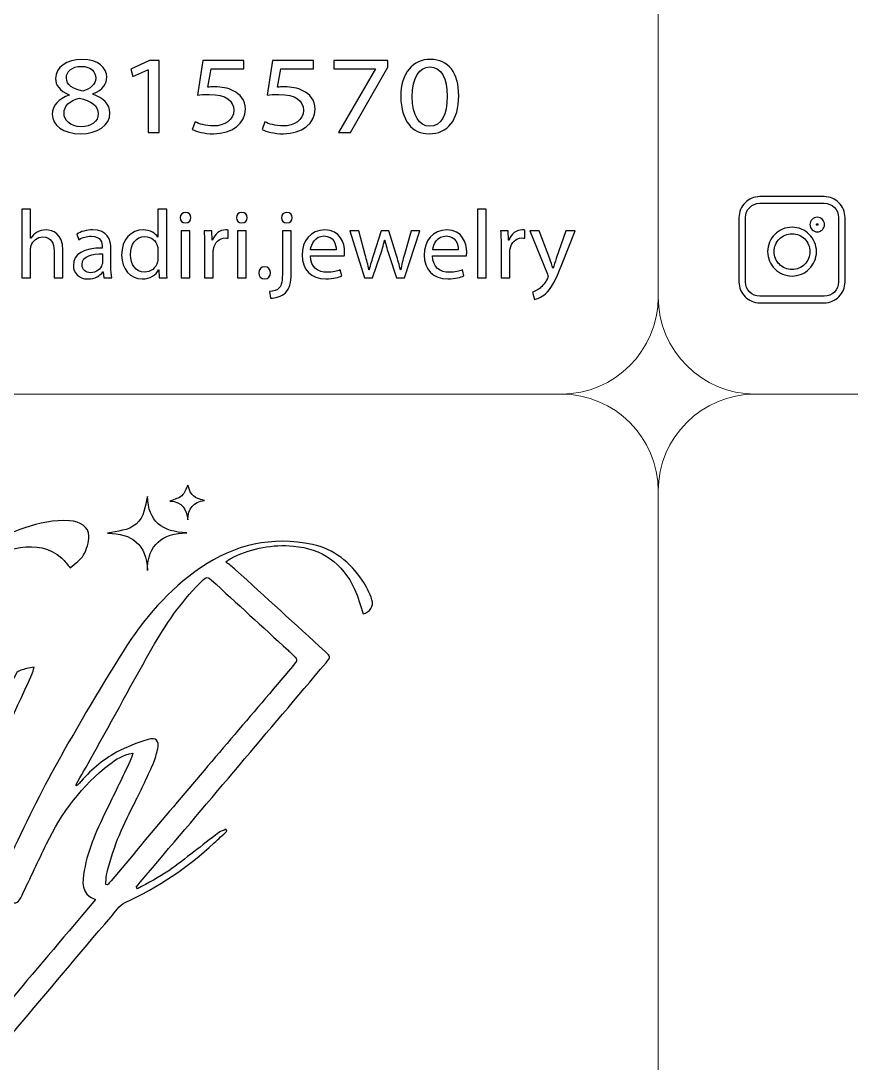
# Model space of a CAD drawing. Header units: millimetres. Extents: x -576 to 618, y 160 to 343.
# Drawn here: x 199.9 to 225.48, y 282.68 to 314.8 of the extents above; entities that cross this region are included whole.
import ezdxf

# ---------------------------------------------------------------- set-up
doc = ezdxf.new("R2010")
doc.units = ezdxf.units.MM
doc.header["$MEASUREMENT"] = 0
doc.layers.add('Layer 1', color=7, linetype='Continuous')

msp = doc.modelspace()

# ---------------------------------------------------------------- linework, layer by layer
at = {"layer": 'Layer 1', "color": 250, "lineweight": 18}
for points in [[(182.7217, 343.1001), (182.7217, 343.1001), (216.5517, 343.1001), (216.5517, 343.1001), (218.1957, 343.1001), (219.5367, 341.7591), (219.5367, 340.1151), (219.5367, 340.1151), (219.5367, 306.2851), (219.5367, 306.2851), (219.5367, 304.6411), (218.1957, 303.3001), (216.5517, 303.3001), (216.5517, 303.3001), (182.7217, 303.3001), (182.7217, 303.3001), (181.0777, 303.3001), (179.7367, 304.6411), (179.7367, 306.2851), (179.7367, 306.2851), (179.7367, 340.1151), (179.7367, 340.1151), (179.7367, 341.7591), (181.0777, 343.1001), (182.7217, 343.1001)], [(222.5217, 343.1001), (222.5217, 343.1001), (256.3517, 343.1001), (256.3517, 343.1001), (257.9957, 343.1001), (259.3367, 341.7591), (259.3367, 340.1151), (259.3367, 340.1151), (259.3367, 306.2851), (259.3367, 306.2851), (259.3367, 304.6411), (257.9957, 303.3001), (256.3517, 303.3001), (256.3517, 303.3001), (222.5217, 303.3001), (222.5217, 303.3001), (220.8777, 303.3001), (219.5367, 304.6411), (219.5367, 306.2851), (219.5367, 306.2851), (219.5367, 340.1151), (219.5367, 340.1151), (219.5367, 341.7591), (220.8777, 343.1001), (222.5217, 343.1001)], [(182.7217, 303.3001), (182.7217, 303.3001), (216.5517, 303.3001), (216.5517, 303.3001), (218.1957, 303.3001), (219.5367, 301.9591), (219.5367, 300.3151), (219.5367, 300.3151), (219.5367, 266.4851), (219.5367, 266.4851), (219.5367, 264.8411), (218.1957, 263.5001), (216.5517, 263.5001), (216.5517, 263.5001), (182.7217, 263.5001), (182.7217, 263.5001), (181.0777, 263.5001), (179.7367, 264.8411), (179.7367, 266.4851), (179.7367, 266.4851), (179.7367, 300.3151), (179.7367, 300.3151), (179.7367, 301.9591), (181.0777, 303.3001), (182.7217, 303.3001)], [(222.5217, 303.3001), (222.5217, 303.3001), (256.3517, 303.3001), (256.3517, 303.3001), (257.9957, 303.3001), (259.3367, 301.9591), (259.3367, 300.3151), (259.3367, 300.3151), (259.3367, 266.4851), (259.3367, 266.4851), (259.3367, 264.8411), (257.9957, 263.5001), (256.3517, 263.5001), (256.3517, 263.5001), (222.5217, 263.5001), (222.5217, 263.5001), (220.8777, 263.5001), (219.5367, 264.8411), (219.5367, 266.4851), (219.5367, 266.4851), (219.5367, 300.3151), (219.5367, 300.3151), (219.5367, 301.9591), (220.8777, 303.3001), (222.5217, 303.3001)]]:
    msp.add_open_spline(points, degree=3, knots=[0, 0, 0, 0, 0.125, 0.125, 0.125, 0.25, 0.25, 0.25, 0.375, 0.375, 0.375, 0.5, 0.5, 0.5, 0.625, 0.625, 0.625, 0.75, 0.75, 0.75, 0.875, 0.875, 0.875, 1, 1, 1, 1], dxfattribs=at)
at = {"layer": 'Layer 1', "color": 230}
for points, knots in [([(200.8668, 311.9206), (200.8668, 312.2004), (201.0652, 312.3986), (201.3891, 312.5147), (201.3891, 312.5147), (201.3854, 312.5246), (201.3854, 312.5246), (201.0936, 312.6407), (200.9679, 312.8319), (200.9679, 313.0232), (200.9679, 313.3749), (201.3205, 313.6135), (201.7822, 313.6135), (202.2927, 313.6135), (202.5479, 313.3439), (202.5479, 313.0676), (202.5479, 312.88), (202.4387, 312.6785), (202.1145, 312.5486), (202.1145, 312.5486), (202.1145, 312.5384), (202.1145, 312.5384), (202.4425, 312.4292), (202.6453, 312.2345), (202.6453, 311.9649), (202.6453, 311.5792), (202.2525, 311.32), (201.7501, 311.32), (201.1988, 311.32), (200.8668, 311.5961), (200.8668, 311.9206)], [0, 0, 0, 0, 0.1, 0.1, 0.1, 0.2, 0.2, 0.2, 0.3, 0.3, 0.3, 0.4, 0.4, 0.4, 0.5, 0.5, 0.5, 0.6, 0.6, 0.6, 0.7, 0.7, 0.7, 0.8, 0.8, 0.8, 0.9, 0.9, 0.9, 1, 1, 1, 1]), ([(203.8212, 313.2961), (203.8212, 313.2961), (203.8132, 313.2961), (203.8132, 313.2961), (203.8132, 313.2961), (203.3554, 313.088), (203.3554, 313.088), (203.3554, 313.088), (203.2865, 313.3167), (203.2865, 313.3167), (203.2865, 313.3167), (203.8618, 313.576), (203.8618, 313.576), (203.8618, 313.576), (204.1657, 313.576), (204.1657, 313.576), (204.1657, 313.576), (204.1657, 311.3573), (204.1657, 311.3573), (204.1657, 311.3573), (203.8212, 311.3573), (203.8212, 311.3573), (203.8212, 311.3573), (203.8212, 313.2961), (203.8212, 313.2961)], [0, 0, 0, 0, 0.125, 0.125, 0.125, 0.25, 0.25, 0.25, 0.375, 0.375, 0.375, 0.5, 0.5, 0.5, 0.625, 0.625, 0.625, 0.75, 0.75, 0.75, 0.875, 0.875, 0.875, 1, 1, 1, 1]), ([(206.7678, 313.3235), (206.7678, 313.3235), (205.7628, 313.3235), (205.7628, 313.3235), (205.7628, 313.3235), (205.6617, 312.7535), (205.6617, 312.7535), (205.7223, 312.76), (205.7791, 312.7672), (205.8764, 312.7672), (206.0789, 312.7672), (206.2814, 312.7298), (206.4437, 312.6477), (206.6502, 312.5488), (206.8203, 312.3575), (206.8203, 312.0777), (206.8203, 311.6439), (206.411, 311.3198), (205.84, 311.3198), (205.5523, 311.3198), (205.3092, 311.3882), (205.1834, 311.4564), (205.1834, 311.4564), (205.2727, 311.6848), (205.2727, 311.6848), (205.3822, 311.6302), (205.5969, 311.562), (205.8359, 311.562), (206.1722, 311.562), (206.4599, 311.7463), (206.4599, 312.0434), (206.4559, 312.3301), (206.2287, 312.5351), (205.702, 312.5351), (205.5523, 312.5351), (205.435, 312.5213), (205.3376, 312.5111), (205.3376, 312.5111), (205.5077, 313.5763), (205.5077, 313.5763), (205.5077, 313.5763), (206.7678, 313.5763), (206.7678, 313.5763), (206.7678, 313.5763), (206.7678, 313.3235), (206.7678, 313.3235)], [0, 0, 0, 0, 0.0666667, 0.0666667, 0.0666667, 0.1333333, 0.1333333, 0.1333333, 0.2, 0.2, 0.2, 0.2666667, 0.2666667, 0.2666667, 0.3333333, 0.3333333, 0.3333333, 0.4, 0.4, 0.4, 0.4666667, 0.4666667, 0.4666667, 0.5333333, 0.5333333, 0.5333333, 0.6, 0.6, 0.6, 0.6666667, 0.6666667, 0.6666667, 0.7333333, 0.7333333, 0.7333333, 0.8, 0.8, 0.8, 0.8666667, 0.8666667, 0.8666667, 0.9333333, 0.9333333, 0.9333333, 1, 1, 1, 1]), ([(208.9159, 313.3235), (208.9159, 313.3235), (207.9109, 313.3235), (207.9109, 313.3235), (207.9109, 313.3235), (207.8098, 312.7535), (207.8098, 312.7535), (207.8703, 312.76), (207.9271, 312.7672), (208.0245, 312.7672), (208.2269, 312.7672), (208.4294, 312.7298), (208.5916, 312.6477), (208.7983, 312.5488), (208.9682, 312.3575), (208.9682, 312.0777), (208.9682, 311.6439), (208.5589, 311.3198), (207.9879, 311.3198), (207.7002, 311.3198), (207.4572, 311.3882), (207.3315, 311.4564), (207.3315, 311.4564), (207.4207, 311.6848), (207.4207, 311.6848), (207.5302, 311.6302), (207.7449, 311.562), (207.9839, 311.562), (208.3202, 311.562), (208.6079, 311.7463), (208.6079, 312.0434), (208.6039, 312.3301), (208.3767, 312.5351), (207.85, 312.5351), (207.7002, 312.5351), (207.5829, 312.5213), (207.4856, 312.5111), (207.4856, 312.5111), (207.6556, 313.5763), (207.6556, 313.5763), (207.6556, 313.5763), (208.9159, 313.5763), (208.9159, 313.5763), (208.9159, 313.5763), (208.9159, 313.3235), (208.9159, 313.3235)], [0, 0, 0, 0, 0.0666667, 0.0666667, 0.0666667, 0.1333333, 0.1333333, 0.1333333, 0.2, 0.2, 0.2, 0.2666667, 0.2666667, 0.2666667, 0.3333333, 0.3333333, 0.3333333, 0.4, 0.4, 0.4, 0.4666667, 0.4666667, 0.4666667, 0.5333333, 0.5333333, 0.5333333, 0.6, 0.6, 0.6, 0.6666667, 0.6666667, 0.6666667, 0.7333333, 0.7333333, 0.7333333, 0.8, 0.8, 0.8, 0.8666667, 0.8666667, 0.8666667, 0.9333333, 0.9333333, 0.9333333, 1, 1, 1, 1]), ([(211.2019, 313.5761), (211.2019, 313.5761), (211.2019, 313.378), (211.2019, 313.378), (211.2019, 313.378), (210.0552, 311.3574), (210.0552, 311.3574), (210.0552, 311.3574), (209.6868, 311.3574), (209.6868, 311.3574), (209.6868, 311.3574), (210.829, 313.3203), (210.829, 313.3203), (210.829, 313.3203), (210.829, 313.3269), (210.829, 313.3269), (210.829, 313.3269), (209.5407, 313.3269), (209.5407, 313.3269), (209.5407, 313.3269), (209.5407, 313.5761), (209.5407, 313.5761), (209.5407, 313.5761), (211.2019, 313.5761), (211.2019, 313.5761)], [0, 0, 0, 0, 0.125, 0.125, 0.125, 0.25, 0.25, 0.25, 0.375, 0.375, 0.375, 0.5, 0.5, 0.5, 0.625, 0.625, 0.625, 0.75, 0.75, 0.75, 0.875, 0.875, 0.875, 1, 1, 1, 1]), ([(213.3907, 312.4904), (213.3907, 311.7363), (213.0584, 311.3197), (212.475, 311.3197), (211.9605, 311.3197), (211.6119, 311.7259), (211.6039, 312.4601), (211.6039, 313.2039), (211.9848, 313.6136), (212.5196, 313.6136), (213.0744, 313.6136), (213.3907, 313.1971), (213.3907, 312.4904)], [0, 0, 0, 0, 0.25, 0.25, 0.25, 0.5, 0.5, 0.5, 0.75, 0.75, 0.75, 1, 1, 1, 1]), ([(201.3043, 313.0435), (201.3043, 312.8217), (201.503, 312.7022), (201.8065, 312.6342), (202.0334, 312.6991), (202.2078, 312.8354), (202.2078, 313.0369), (202.2078, 313.2145), (202.082, 313.3986), (201.7622, 313.3986), (201.4665, 313.3986), (201.3043, 313.2348), (201.3043, 313.0435)], [0, 0, 0, 0, 0.25, 0.25, 0.25, 0.5, 0.5, 0.5, 0.75, 0.75, 0.75, 1, 1, 1, 1]), ([(211.9605, 312.4564), (211.9605, 311.8795), (212.1711, 311.5521), (212.4952, 311.5521), (212.86, 311.5521), (213.0338, 311.9103), (213.0338, 312.4769), (213.0338, 313.023), (212.8678, 313.3814), (212.4993, 313.3814), (212.1874, 313.3814), (211.9605, 313.0607), (211.9605, 312.4564)], [0, 0, 0, 0, 0.25, 0.25, 0.25, 0.5, 0.5, 0.5, 0.75, 0.75, 0.75, 1, 1, 1, 1]), ([(202.2848, 311.934), (202.2848, 312.2039), (202.0621, 312.3336), (201.7052, 312.4189), (201.3975, 312.344), (201.2316, 312.1733), (201.2316, 311.9615), (201.2194, 311.7365), (201.4219, 311.5383), (201.7579, 311.5383), (202.078, 311.5383), (202.2848, 311.7056), (202.2848, 311.934)], [0, 0, 0, 0, 0.25, 0.25, 0.25, 0.5, 0.5, 0.5, 0.75, 0.75, 0.75, 1, 1, 1, 1]), ([(224.6485, 306.1125), (224.6485, 306.1125), (222.6676, 306.1125), (222.6676, 306.1125), (222.4899, 306.1125), (222.3287, 306.1848), (222.2122, 306.3012), (222.0952, 306.4178), (222.023, 306.579), (222.023, 306.7569), (222.023, 306.7569), (222.023, 308.7382), (222.023, 308.7382), (222.023, 308.916), (222.0951, 309.077), (222.2117, 309.1937), (222.3288, 309.3107), (222.4899, 309.3829), (222.6676, 309.3829), (222.6676, 309.3829), (224.6485, 309.3829), (224.6485, 309.3829), (224.8263, 309.3829), (224.9874, 309.3107), (225.104, 309.1941), (225.221, 309.077), (225.2932, 308.916), (225.2932, 308.7382), (225.2932, 308.7382), (225.2932, 306.7569), (225.2932, 306.7569), (225.2932, 306.579), (225.2209, 306.4178), (225.1044, 306.3012), (224.9874, 306.1848), (224.8263, 306.1125), (224.6485, 306.1125)], [0, 0, 0, 0, 0.0833333, 0.0833333, 0.0833333, 0.1666667, 0.1666667, 0.1666667, 0.25, 0.25, 0.25, 0.3333333, 0.3333333, 0.3333333, 0.4166667, 0.4166667, 0.4166667, 0.5, 0.5, 0.5, 0.5833333, 0.5833333, 0.5833333, 0.6666667, 0.6666667, 0.6666667, 0.75, 0.75, 0.75, 0.8333333, 0.8333333, 0.8333333, 0.9166667, 0.9166667, 0.9166667, 1, 1, 1, 1]), ([(199.9321, 309.0023), (199.9321, 309.0023), (200.202, 309.0023), (200.202, 309.0023), (200.202, 309.0023), (200.202, 308.099), (200.202, 308.099), (200.202, 308.099), (200.2082, 308.099), (200.2082, 308.099), (200.251, 308.1742), (200.3184, 308.2401), (200.4014, 308.2847), (200.4809, 308.3296), (200.5758, 308.3592), (200.6772, 308.3592), (200.8762, 308.3592), (201.1954, 308.2401), (201.1954, 307.7405), (201.1954, 307.7405), (201.1954, 306.8794), (201.1954, 306.8794), (201.1954, 306.8794), (200.9256, 306.8794), (200.9256, 306.8794), (200.9256, 306.8794), (200.9256, 307.7106), (200.9256, 307.7106), (200.9256, 307.9436), (200.8366, 308.1411), (200.582, 308.1411), (200.4073, 308.1411), (200.2694, 308.0214), (200.2204, 307.8778), (200.2051, 307.8423), (200.202, 307.8032), (200.202, 307.7524), (200.202, 307.7524), (200.202, 306.8794), (200.202, 306.8794), (200.202, 306.8794), (199.9321, 306.8794), (199.9321, 306.8794), (199.9321, 306.8794), (199.9321, 309.0023), (199.9321, 309.0023)], [0, 0, 0, 0, 0.0666667, 0.0666667, 0.0666667, 0.1333333, 0.1333333, 0.1333333, 0.2, 0.2, 0.2, 0.2666667, 0.2666667, 0.2666667, 0.3333333, 0.3333333, 0.3333333, 0.4, 0.4, 0.4, 0.4666667, 0.4666667, 0.4666667, 0.5333333, 0.5333333, 0.5333333, 0.6, 0.6, 0.6, 0.6666667, 0.6666667, 0.6666667, 0.7333333, 0.7333333, 0.7333333, 0.8, 0.8, 0.8, 0.8666667, 0.8666667, 0.8666667, 0.9333333, 0.9333333, 0.9333333, 1, 1, 1, 1]), ([(204.3938, 309.0024), (204.3938, 309.0024), (204.3938, 307.2532), (204.3938, 307.2532), (204.3938, 307.1247), (204.3969, 306.9781), (204.406, 306.8794), (204.406, 306.8794), (204.1638, 306.8794), (204.1638, 306.8794), (204.1638, 306.8794), (204.1516, 307.1306), (204.1516, 307.1306), (204.1516, 307.1306), (204.1454, 307.1306), (204.1454, 307.1306), (204.0627, 306.969), (203.8818, 306.8467), (203.6393, 306.8467), (203.2808, 306.8467), (203.0047, 307.1425), (203.0047, 307.5821), (203.0016, 308.0635), (203.3086, 308.3593), (203.6702, 308.3593), (203.8971, 308.3593), (204.0505, 308.2548), (204.1176, 308.1381), (204.1176, 308.1381), (204.1238, 308.1381), (204.1238, 308.1381), (204.1238, 308.1381), (204.1238, 309.0024), (204.1238, 309.0024), (204.1238, 309.0024), (204.3938, 309.0024), (204.3938, 309.0024)], [0, 0, 0, 0, 0.0833333, 0.0833333, 0.0833333, 0.1666667, 0.1666667, 0.1666667, 0.25, 0.25, 0.25, 0.3333333, 0.3333333, 0.3333333, 0.4166667, 0.4166667, 0.4166667, 0.5, 0.5, 0.5, 0.5833333, 0.5833333, 0.5833333, 0.6666667, 0.6666667, 0.6666667, 0.75, 0.75, 0.75, 0.8333333, 0.8333333, 0.8333333, 0.9166667, 0.9166667, 0.9166667, 1, 1, 1, 1]), ([(213.971, 309.0022), (213.971, 309.0022), (214.2406, 309.0022), (214.2406, 309.0022), (214.2406, 309.0022), (214.2406, 306.8793), (214.2406, 306.8793), (214.2406, 306.8793), (213.971, 306.8793), (213.971, 306.8793), (213.971, 306.8793), (213.971, 309.0022), (213.971, 309.0022)], [0, 0, 0, 0, 0.25, 0.25, 0.25, 0.5, 0.5, 0.5, 0.75, 0.75, 0.75, 1, 1, 1, 1]), ([(222.6676, 306.3142), (222.6676, 306.3142), (224.6485, 306.3142), (224.6485, 306.3142), (224.7711, 306.3142), (224.882, 306.3637), (224.962, 306.4436), (225.0419, 306.5239), (225.0915, 306.6346), (225.0915, 306.7569), (225.0915, 306.7569), (225.0915, 308.7382), (225.0915, 308.7382), (225.0915, 308.8608), (225.042, 308.9717), (224.9621, 309.0517), (224.882, 309.1317), (224.7711, 309.1812), (224.6485, 309.1812), (224.6485, 309.1812), (222.6676, 309.1812), (222.6676, 309.1812), (222.545, 309.1812), (222.4341, 309.1317), (222.3541, 309.0517), (222.2741, 308.9717), (222.2246, 308.8608), (222.2246, 308.7382), (222.2246, 308.7382), (222.2246, 306.7569), (222.2246, 306.7569), (222.2246, 306.6346), (222.2742, 306.5239), (222.3544, 306.4438), (222.4341, 306.3637), (222.545, 306.3142), (222.6676, 306.3142)], [0, 0, 0, 0, 0.0833333, 0.0833333, 0.0833333, 0.1666667, 0.1666667, 0.1666667, 0.25, 0.25, 0.25, 0.3333333, 0.3333333, 0.3333333, 0.4166667, 0.4166667, 0.4166667, 0.5, 0.5, 0.5, 0.5833333, 0.5833333, 0.5833333, 0.6666667, 0.6666667, 0.6666667, 0.75, 0.75, 0.75, 0.8333333, 0.8333333, 0.8333333, 0.9166667, 0.9166667, 0.9166667, 1, 1, 1, 1]), ([(205.1423, 308.7332), (205.1451, 308.6434), (205.0777, 308.5717), (204.9704, 308.5717), (204.8753, 308.5717), (204.8079, 308.6434), (204.8079, 308.7332), (204.8079, 308.8259), (204.8784, 308.8974), (204.9764, 308.8974), (205.0777, 308.8974), (205.1423, 308.8259), (205.1423, 308.7332)], [0, 0, 0, 0, 0.25, 0.25, 0.25, 0.5, 0.5, 0.5, 0.75, 0.75, 0.75, 1, 1, 1, 1]), ([(206.8749, 308.7332), (206.878, 308.6434), (206.8103, 308.5717), (206.703, 308.5717), (206.6082, 308.5717), (206.5408, 308.6434), (206.5408, 308.7332), (206.5408, 308.8259), (206.6113, 308.8974), (206.7092, 308.8974), (206.8103, 308.8974), (206.8749, 308.8259), (206.8749, 308.7332)], [0, 0, 0, 0, 0.25, 0.25, 0.25, 0.5, 0.5, 0.5, 0.75, 0.75, 0.75, 1, 1, 1, 1]), ([(208.2607, 308.7332), (208.2639, 308.6465), (208.1996, 308.5717), (208.0923, 308.5717), (207.9912, 308.5717), (207.927, 308.6465), (207.927, 308.7332), (207.927, 308.8259), (207.9972, 308.8974), (208.0983, 308.8974), (208.1965, 308.8974), (208.2607, 308.8259), (208.2607, 308.7332)], [0, 0, 0, 0, 0.25, 0.25, 0.25, 0.5, 0.5, 0.5, 0.75, 0.75, 0.75, 1, 1, 1, 1]), ([(224.6599, 308.5245), (224.6599, 308.4624), (224.6347, 308.4061), (224.594, 308.3654), (224.5534, 308.3247), (224.497, 308.2995), (224.4349, 308.2995), (224.3728, 308.2995), (224.3165, 308.3247), (224.2758, 308.3654), (224.2351, 308.4061), (224.2099, 308.4624), (224.2099, 308.5245), (224.2099, 308.5866), (224.2351, 308.6429), (224.2758, 308.6836), (224.3165, 308.7243), (224.3728, 308.7495), (224.4349, 308.7495), (224.497, 308.7495), (224.5534, 308.7243), (224.594, 308.6836), (224.6347, 308.6429), (224.6599, 308.5866), (224.6599, 308.5245)], [0, 0, 0, 0, 0.125, 0.125, 0.125, 0.25, 0.25, 0.25, 0.375, 0.375, 0.375, 0.5, 0.5, 0.5, 0.625, 0.625, 0.625, 0.75, 0.75, 0.75, 0.875, 0.875, 0.875, 1, 1, 1, 1]), ([(202.4557, 306.8794), (202.4557, 306.8794), (202.4345, 307.062), (202.4345, 307.062), (202.4345, 307.062), (202.4251, 307.062), (202.4251, 307.062), (202.3424, 306.9484), (202.183, 306.8465), (201.9711, 306.8465), (201.6707, 306.8465), (201.5175, 307.0526), (201.5175, 307.2621), (201.5175, 307.6118), (201.8367, 307.8033), (202.4095, 307.8002), (202.4095, 307.8002), (202.4095, 307.8302), (202.4095, 307.8302), (202.4095, 307.9497), (202.3761, 308.165), (202.0725, 308.165), (201.9346, 308.165), (201.7905, 308.1232), (201.6862, 308.0573), (201.6862, 308.0573), (201.6248, 308.2308), (201.6248, 308.2308), (201.7474, 308.3085), (201.9253, 308.3594), (202.1122, 308.3594), (202.5662, 308.3594), (202.6765, 308.0573), (202.6765, 307.7675), (202.6765, 307.7675), (202.6765, 307.2261), (202.6765, 307.2261), (202.6765, 307.1007), (202.6825, 306.9781), (202.7009, 306.8794), (202.7009, 306.8794), (202.4557, 306.8794), (202.4557, 306.8794)], [0, 0, 0, 0, 0.0714286, 0.0714286, 0.0714286, 0.1428571, 0.1428571, 0.1428571, 0.2142857, 0.2142857, 0.2142857, 0.2857143, 0.2857143, 0.2857143, 0.3571429, 0.3571429, 0.3571429, 0.4285714, 0.4285714, 0.4285714, 0.5, 0.5, 0.5, 0.5714286, 0.5714286, 0.5714286, 0.6428571, 0.6428571, 0.6428571, 0.7142857, 0.7142857, 0.7142857, 0.7857143, 0.7857143, 0.7857143, 0.8571429, 0.8571429, 0.8571429, 0.9285714, 0.9285714, 0.9285714, 1, 1, 1, 1]), ([(205.5593, 307.8752), (205.5593, 308.0456), (205.5558, 308.1922), (205.5468, 308.3264), (205.5468, 308.3264), (205.7831, 308.3264), (205.7831, 308.3264), (205.7831, 308.3264), (205.7921, 308.0425), (205.7921, 308.0425), (205.7921, 308.0425), (205.8046, 308.0425), (205.8046, 308.0425), (205.8719, 308.2368), (206.0342, 308.3595), (206.2155, 308.3595), (206.2461, 308.3595), (206.2676, 308.3563), (206.2922, 308.3504), (206.2922, 308.3504), (206.2922, 308.1024), (206.2922, 308.1024), (206.2645, 308.1083), (206.2367, 308.1114), (206.2002, 308.1114), (206.0098, 308.1114), (205.875, 307.971), (205.8382, 307.7735), (205.8321, 307.7376), (205.8258, 307.6958), (205.8258, 307.6509), (205.8258, 307.6509), (205.8258, 306.8796), (205.8258, 306.8796), (205.8258, 306.8796), (205.5593, 306.8796), (205.5593, 306.8796), (205.5593, 306.8796), (205.5593, 307.8752), (205.5593, 307.8752)], [0, 0, 0, 0, 0.0769231, 0.0769231, 0.0769231, 0.1538462, 0.1538462, 0.1538462, 0.2307692, 0.2307692, 0.2307692, 0.3076923, 0.3076923, 0.3076923, 0.3846154, 0.3846154, 0.3846154, 0.4615385, 0.4615385, 0.4615385, 0.5384615, 0.5384615, 0.5384615, 0.6153846, 0.6153846, 0.6153846, 0.6923077, 0.6923077, 0.6923077, 0.7692308, 0.7692308, 0.7692308, 0.8461538, 0.8461538, 0.8461538, 0.9230769, 0.9230769, 0.9230769, 1, 1, 1, 1]), ([(208.8221, 307.5552), (208.828, 307.1994), (209.0611, 307.0528), (209.3309, 307.0528), (209.5241, 307.0528), (209.6405, 307.0859), (209.7416, 307.1274), (209.7416, 307.1274), (209.7877, 306.9392), (209.7877, 306.9392), (209.6926, 306.8974), (209.53, 306.8496), (209.2941, 306.8496), (208.8373, 306.8496), (208.5644, 307.1423), (208.5644, 307.5791), (208.5644, 308.0157), (208.828, 308.3595), (209.2604, 308.3595), (209.7447, 308.3595), (209.8735, 307.9439), (209.8735, 307.6777), (209.8735, 307.6238), (209.8673, 307.582), (209.8645, 307.5552), (209.8645, 307.5552), (208.8221, 307.5552), (208.8221, 307.5552)], [0, 0, 0, 0, 0.1111111, 0.1111111, 0.1111111, 0.2222222, 0.2222222, 0.2222222, 0.3333333, 0.3333333, 0.3333333, 0.4444444, 0.4444444, 0.4444444, 0.5555556, 0.5555556, 0.5555556, 0.6666667, 0.6666667, 0.6666667, 0.7777778, 0.7777778, 0.7777778, 0.8888889, 0.8888889, 0.8888889, 1, 1, 1, 1]), ([(212.5848, 307.5552), (212.5907, 307.1994), (212.8235, 307.0528), (213.0937, 307.0528), (213.2869, 307.0528), (213.4033, 307.0859), (213.5043, 307.1274), (213.5043, 307.1274), (213.5505, 306.9392), (213.5505, 306.9392), (213.4553, 306.8974), (213.2928, 306.8496), (213.0569, 306.8496), (212.6001, 306.8496), (212.3271, 307.1423), (212.3271, 307.5791), (212.3271, 308.0157), (212.5907, 308.3595), (213.0232, 308.3595), (213.5074, 308.3595), (213.6363, 307.9439), (213.6363, 307.6777), (213.6363, 307.6238), (213.63, 307.582), (213.6273, 307.5552), (213.6273, 307.5552), (212.5848, 307.5552), (212.5848, 307.5552)], [0, 0, 0, 0, 0.1111111, 0.1111111, 0.1111111, 0.2222222, 0.2222222, 0.2222222, 0.3333333, 0.3333333, 0.3333333, 0.4444444, 0.4444444, 0.4444444, 0.5555556, 0.5555556, 0.5555556, 0.6666667, 0.6666667, 0.6666667, 0.7777778, 0.7777778, 0.7777778, 0.8888889, 0.8888889, 0.8888889, 1, 1, 1, 1]), ([(214.6948, 307.8752), (214.6948, 308.0456), (214.6914, 308.1922), (214.6823, 308.3264), (214.6823, 308.3264), (214.9186, 308.3264), (214.9186, 308.3264), (214.9186, 308.3264), (214.9276, 308.0425), (214.9276, 308.0425), (214.9276, 308.0425), (214.9401, 308.0425), (214.9401, 308.0425), (215.0075, 308.2368), (215.1697, 308.3595), (215.351, 308.3595), (215.3816, 308.3595), (215.4031, 308.3563), (215.4277, 308.3504), (215.4277, 308.3504), (215.4277, 308.1024), (215.4277, 308.1024), (215.4, 308.1083), (215.3722, 308.1114), (215.3357, 308.1114), (215.1453, 308.1114), (215.0106, 307.971), (214.9738, 307.7735), (214.9675, 307.7376), (214.9613, 307.6958), (214.9613, 307.6509), (214.9613, 307.6509), (214.9613, 306.8796), (214.9613, 306.8796), (214.9613, 306.8796), (214.6948, 306.8796), (214.6948, 306.8796), (214.6948, 306.8796), (214.6948, 307.8752), (214.6948, 307.8752)], [0, 0, 0, 0, 0.0769231, 0.0769231, 0.0769231, 0.1538462, 0.1538462, 0.1538462, 0.2307692, 0.2307692, 0.2307692, 0.3076923, 0.3076923, 0.3076923, 0.3846154, 0.3846154, 0.3846154, 0.4615385, 0.4615385, 0.4615385, 0.5384615, 0.5384615, 0.5384615, 0.6153846, 0.6153846, 0.6153846, 0.6923077, 0.6923077, 0.6923077, 0.7692308, 0.7692308, 0.7692308, 0.8461538, 0.8461538, 0.8461538, 0.9230769, 0.9230769, 0.9230769, 1, 1, 1, 1]), ([(224.4115, 307.6887), (224.4115, 307.4814), (224.3271, 307.2932), (224.1907, 307.1569), (224.0548, 307.0204), (223.8666, 306.9361), (223.6588, 306.9361), (223.4511, 306.9361), (223.2628, 307.0205), (223.1267, 307.1565), (222.9905, 307.2927), (222.9063, 307.481), (222.9063, 307.6887), (222.9063, 307.8963), (222.9906, 308.0844), (223.1267, 308.2207), (223.2629, 308.3574), (223.4511, 308.4416), (223.6588, 308.4416), (223.8663, 308.4416), (224.0546, 308.3572), (224.191, 308.2207), (224.3272, 308.0844), (224.4115, 307.8963), (224.4115, 307.6887)], [0, 0, 0, 0, 0.125, 0.125, 0.125, 0.25, 0.25, 0.25, 0.375, 0.375, 0.375, 0.5, 0.5, 0.5, 0.625, 0.625, 0.625, 0.75, 0.75, 0.75, 0.875, 0.875, 0.875, 1, 1, 1, 1]), ([(224.4515, 308.508), (224.4556, 308.5121), (224.4583, 308.5181), (224.4583, 308.5245), (224.4583, 308.531), (224.4556, 308.5369), (224.4515, 308.5411), (224.4473, 308.5452), (224.4414, 308.5479), (224.4349, 308.5479), (224.4285, 308.5479), (224.4225, 308.5452), (224.4184, 308.5411), (224.4142, 308.5369), (224.4116, 308.531), (224.4116, 308.5245), (224.4116, 308.5181), (224.4142, 308.5121), (224.4184, 308.508), (224.4225, 308.5038), (224.4285, 308.5012), (224.4349, 308.5012), (224.4414, 308.5012), (224.4473, 308.5038), (224.4515, 308.508)], [0, 0, 0, 0, 0.125, 0.125, 0.125, 0.25, 0.25, 0.25, 0.375, 0.375, 0.375, 0.5, 0.5, 0.5, 0.625, 0.625, 0.625, 0.75, 0.75, 0.75, 0.875, 0.875, 0.875, 1, 1, 1, 1]), ([(204.1238, 307.7375), (204.1238, 307.7703), (204.1207, 307.8152), (204.1117, 307.8479), (204.0717, 308.0158), (203.9245, 308.1531), (203.7223, 308.1531), (203.4431, 308.1531), (203.2777, 307.9138), (203.2777, 307.594), (203.2777, 307.3013), (203.425, 307.0589), (203.7161, 307.0589), (203.8971, 307.0589), (204.0627, 307.1752), (204.1117, 307.3728), (204.1207, 307.4086), (204.1238, 307.4448), (204.1238, 307.4864), (204.1238, 307.4864), (204.1238, 307.7375), (204.1238, 307.7375)], [0, 0, 0, 0, 0.1428571, 0.1428571, 0.1428571, 0.2857143, 0.2857143, 0.2857143, 0.4285714, 0.4285714, 0.4285714, 0.5714286, 0.5714286, 0.5714286, 0.7142857, 0.7142857, 0.7142857, 0.8571429, 0.8571429, 0.8571429, 1, 1, 1, 1]), ([(204.8418, 308.3264), (204.8418, 308.3264), (205.1114, 308.3264), (205.1114, 308.3264), (205.1114, 308.3264), (205.1114, 306.8793), (205.1114, 306.8793), (205.1114, 306.8793), (204.8418, 306.8793), (204.8418, 306.8793), (204.8418, 306.8793), (204.8418, 308.3264), (204.8418, 308.3264)], [0, 0, 0, 0, 0.25, 0.25, 0.25, 0.5, 0.5, 0.5, 0.75, 0.75, 0.75, 1, 1, 1, 1]), ([(206.5745, 308.3264), (206.5745, 308.3264), (206.844, 308.3264), (206.844, 308.3264), (206.844, 308.3264), (206.844, 306.8793), (206.844, 306.8793), (206.844, 306.8793), (206.5745, 306.8793), (206.5745, 306.8793), (206.5745, 306.8793), (206.5745, 308.3264), (206.5745, 308.3264)], [0, 0, 0, 0, 0.25, 0.25, 0.25, 0.5, 0.5, 0.5, 0.75, 0.75, 0.75, 1, 1, 1, 1]), ([(207.565, 306.4608), (207.6876, 306.4699), (207.795, 306.5029), (207.8592, 306.5713), (207.9329, 306.6552), (207.9603, 306.7688), (207.9603, 307.1155), (207.9603, 307.1155), (207.9603, 308.3264), (207.9603, 308.3264), (207.9603, 308.3264), (208.2302, 308.3264), (208.2302, 308.3264), (208.2302, 308.3264), (208.2302, 307.0141), (208.2302, 307.0141), (208.2302, 306.7329), (208.1843, 306.5507), (208.0524, 306.4191), (207.9329, 306.3023), (207.7366, 306.2546), (207.5925, 306.2546), (207.5925, 306.2546), (207.565, 306.4608), (207.565, 306.4608)], [0, 0, 0, 0, 0.125, 0.125, 0.125, 0.25, 0.25, 0.25, 0.375, 0.375, 0.375, 0.5, 0.5, 0.5, 0.625, 0.625, 0.625, 0.75, 0.75, 0.75, 0.875, 0.875, 0.875, 1, 1, 1, 1]), ([(209.6131, 307.7435), (209.6162, 307.9108), (209.5422, 308.171), (209.2389, 308.171), (208.9662, 308.171), (208.8464, 307.9258), (208.8252, 307.7435), (208.8252, 307.7435), (209.6131, 307.7435), (209.6131, 307.7435)], [0, 0, 0, 0, 0.3333333, 0.3333333, 0.3333333, 0.6666667, 0.6666667, 0.6666667, 1, 1, 1, 1]), ([(210.3157, 308.3265), (210.3157, 308.3265), (210.5119, 307.5911), (210.5119, 307.5911), (210.555, 307.4295), (210.5946, 307.28), (210.622, 307.1305), (210.622, 307.1305), (210.6314, 307.1305), (210.6314, 307.1305), (210.6651, 307.2772), (210.7141, 307.4326), (210.7634, 307.5882), (210.7634, 307.5882), (211.0055, 308.3265), (211.0055, 308.3265), (211.0055, 308.3265), (211.2324, 308.3265), (211.2324, 308.3265), (211.2324, 308.3265), (211.4623, 307.6033), (211.4623, 307.6033), (211.5175, 307.4295), (211.5602, 307.2772), (211.5943, 307.1305), (211.5943, 307.1305), (211.6033, 307.1305), (211.6033, 307.1305), (211.628, 307.2772), (211.6676, 307.4295), (211.7166, 307.6001), (211.7166, 307.6001), (211.9284, 308.3265), (211.9284, 308.3265), (211.9284, 308.3265), (212.1949, 308.3265), (212.1949, 308.3265), (212.1949, 308.3265), (211.7166, 306.8794), (211.7166, 306.8794), (211.7166, 306.8794), (211.4714, 306.8794), (211.4714, 306.8794), (211.4714, 306.8794), (211.2449, 307.5702), (211.2449, 307.5702), (211.1928, 307.7318), (211.1497, 307.8753), (211.1129, 308.0457), (211.1129, 308.0457), (211.1066, 308.0457), (211.1066, 308.0457), (211.0698, 307.8721), (211.0239, 307.7224), (210.9718, 307.567), (210.9718, 307.567), (210.7325, 306.8794), (210.7325, 306.8794), (210.7325, 306.8794), (210.4872, 306.8794), (210.4872, 306.8794), (210.4872, 306.8794), (210.0395, 308.3265), (210.0395, 308.3265), (210.0395, 308.3265), (210.3157, 308.3265), (210.3157, 308.3265)], [0, 0, 0, 0, 0.0454545, 0.0454545, 0.0454545, 0.0909091, 0.0909091, 0.0909091, 0.1363636, 0.1363636, 0.1363636, 0.1818182, 0.1818182, 0.1818182, 0.2272727, 0.2272727, 0.2272727, 0.2727273, 0.2727273, 0.2727273, 0.3181818, 0.3181818, 0.3181818, 0.3636364, 0.3636364, 0.3636364, 0.4090909, 0.4090909, 0.4090909, 0.4545455, 0.4545455, 0.4545455, 0.5, 0.5, 0.5, 0.5454545, 0.5454545, 0.5454545, 0.5909091, 0.5909091, 0.5909091, 0.6363636, 0.6363636, 0.6363636, 0.6818182, 0.6818182, 0.6818182, 0.7272727, 0.7272727, 0.7272727, 0.7727273, 0.7727273, 0.7727273, 0.8181818, 0.8181818, 0.8181818, 0.8636364, 0.8636364, 0.8636364, 0.9090909, 0.9090909, 0.9090909, 0.9545455, 0.9545455, 0.9545455, 1, 1, 1, 1]), ([(213.3757, 307.7435), (213.3788, 307.9108), (213.3049, 308.171), (213.0016, 308.171), (212.729, 308.171), (212.6091, 307.9258), (212.5879, 307.7435), (212.5879, 307.7435), (213.3757, 307.7435), (213.3757, 307.7435)], [0, 0, 0, 0, 0.3333333, 0.3333333, 0.3333333, 0.6666667, 0.6666667, 0.6666667, 1, 1, 1, 1]), ([(215.8722, 308.3265), (215.8722, 308.3265), (216.1969, 307.4716), (216.1969, 307.4716), (216.2306, 307.3758), (216.2678, 307.2622), (216.2921, 307.1755), (216.2921, 307.1755), (216.298, 307.1755), (216.298, 307.1755), (216.3258, 307.2622), (216.3564, 307.3726), (216.3932, 307.4775), (216.3932, 307.4775), (216.6875, 308.3265), (216.6875, 308.3265), (216.6875, 308.3265), (216.9726, 308.3265), (216.9726, 308.3265), (216.9726, 308.3265), (216.568, 307.295), (216.568, 307.295), (216.3748, 306.7989), (216.2429, 306.5446), (216.0591, 306.3892), (215.9274, 306.2756), (215.7954, 306.2307), (215.728, 306.2185), (215.728, 306.2185), (215.6604, 306.4401), (215.6604, 306.4401), (215.728, 306.4609), (215.8166, 306.5028), (215.8965, 306.5683), (215.9702, 306.6253), (216.0619, 306.7271), (216.1236, 306.8616), (216.1358, 306.8884), (216.1449, 306.9093), (216.1449, 306.9243), (216.1449, 306.9392), (216.1387, 306.9602), (216.1265, 306.9933), (216.1265, 306.9933), (215.5779, 308.3265), (215.5779, 308.3265), (215.5779, 308.3265), (215.8722, 308.3265), (215.8722, 308.3265)], [0, 0, 0, 0, 0.0625, 0.0625, 0.0625, 0.125, 0.125, 0.125, 0.1875, 0.1875, 0.1875, 0.25, 0.25, 0.25, 0.3125, 0.3125, 0.3125, 0.375, 0.375, 0.375, 0.4375, 0.4375, 0.4375, 0.5, 0.5, 0.5, 0.5625, 0.5625, 0.5625, 0.625, 0.625, 0.625, 0.6875, 0.6875, 0.6875, 0.75, 0.75, 0.75, 0.8125, 0.8125, 0.8125, 0.875, 0.875, 0.875, 0.9375, 0.9375, 0.9375, 1, 1, 1, 1]), ([(224.0487, 307.2992), (224.1483, 307.3985), (224.2098, 307.5364), (224.2098, 307.6887), (224.2098, 307.8412), (224.1481, 307.9793), (224.0484, 308.079), (223.9491, 308.1784), (223.8112, 308.24), (223.6588, 308.24), (223.5067, 308.24), (223.3689, 308.1783), (223.2692, 308.0786), (223.1696, 307.9792), (223.1079, 307.8412), (223.1079, 307.6887), (223.1079, 307.5367), (223.1696, 307.3988), (223.2693, 307.2991), (223.3689, 307.1995), (223.5067, 307.1378), (223.6588, 307.1378), (223.811, 307.1378), (223.9488, 307.1995), (224.0487, 307.2992)], [0, 0, 0, 0, 0.125, 0.125, 0.125, 0.25, 0.25, 0.25, 0.375, 0.375, 0.375, 0.5, 0.5, 0.5, 0.625, 0.625, 0.625, 0.75, 0.75, 0.75, 0.875, 0.875, 0.875, 1, 1, 1, 1]), ([(202.4157, 307.618), (202.1215, 307.624), (201.7873, 307.5731), (201.7873, 307.292), (201.7873, 307.1216), (201.9037, 307.0408), (202.0419, 307.0408), (202.2351, 307.0408), (202.3574, 307.1603), (202.4004, 307.2832), (202.4095, 307.3101), (202.4157, 307.3397), (202.4157, 307.3665), (202.4157, 307.3665), (202.4157, 307.618), (202.4157, 307.618)], [0, 0, 0, 0, 0.2, 0.2, 0.2, 0.4, 0.4, 0.4, 0.6, 0.6, 0.6, 0.8, 0.8, 0.8, 1, 1, 1, 1]), ([(207.2275, 307.0348), (207.2275, 307.1453), (207.3043, 307.2233), (207.4116, 307.2233), (207.519, 307.2233), (207.5925, 307.1453), (207.5925, 307.0348), (207.5925, 306.9272), (207.5218, 306.8464), (207.4085, 306.8464), (207.3011, 306.8464), (207.2275, 306.9272), (207.2275, 307.0348)], [0, 0, 0, 0, 0.25, 0.25, 0.25, 0.5, 0.5, 0.5, 0.75, 0.75, 0.75, 1, 1, 1, 1]), ([(205.0462, 300.4877), (205.1454, 300.1661), (205.2284, 300.0897), (205.5585, 300.0245), (205.2215, 299.9704), (205.0481, 299.7792), (205.0424, 299.4282), (205.005, 299.7511), (204.878, 299.9851), (204.4945, 300.0004), (204.6393, 300.0631), (204.7744, 300.0881), (204.8593, 300.167), (204.9482, 300.2494), (204.9885, 300.3836), (205.0462, 300.4877)], [0, 0, 0, 0, 0.2, 0.2, 0.2, 0.4, 0.4, 0.4, 0.6, 0.6, 0.6, 0.8, 0.8, 0.8, 1, 1, 1, 1]), ([(205.0093, 299.0265), (204.258, 298.9983), (203.814, 298.6745), (203.7991, 297.8657), (203.7722, 298.6783), (203.3223, 299.0021), (202.5719, 299.0136), (202.8823, 299.082), (203.2034, 299.0839), (203.4521, 299.2951), (203.707, 299.5119), (203.726, 299.8279), (203.8006, 300.1459), (203.8265, 299.3678), (204.2649, 299.0449), (205.0093, 299.0265)], [0, 0, 0, 0, 0.2, 0.2, 0.2, 0.4, 0.4, 0.4, 0.6, 0.6, 0.6, 0.8, 0.8, 0.8, 1, 1, 1, 1]), ([(210.4465, 296.5233), (210.357, 296.7854), (210.2911, 297.045), (210.1819, 297.2846), (209.8147, 298.0918), (209.1751, 298.5398), (208.2958, 298.6156), (207.659, 298.6706), (207.0424, 298.5566), (206.4605, 298.2824), (206.4093, 298.2584), (206.3619, 298.2268), (206.3133, 298.1982), (206.2986, 298.1894), (206.2855, 298.1785), (206.2125, 298.1257), (206.3251, 298.0385), (206.4262, 297.9697), (206.5157, 297.8884), (207.4368, 297.0484), (208.3566, 296.2069), (209.2762, 295.3648), (209.4555, 295.2004), (209.4549, 295.1991), (209.302, 295.0184), (207.5189, 292.9118), (205.7351, 290.8054), (203.952, 288.6986), (203.786, 288.5021), (203.6228, 288.3033), (203.458, 288.1058), (203.4709, 288.088), (203.4839, 288.0706), (203.497, 288.0528), (203.8178, 288.2375), (204.1554, 288.3978), (204.4546, 288.6116), (204.9801, 288.9863), (205.4808, 289.3954), (205.995, 289.7853), (206.0587, 289.8337), (206.1438, 289.8537), (206.219, 289.8868), (206.2296, 289.8687), (206.2402, 289.8506), (206.2508, 289.8325), (206.1207, 289.712), (205.991, 289.5913), (205.8605, 289.4708), (205.043, 288.7145), (204.132, 288.1021), (203.1176, 287.6353), (202.937, 287.5523), (202.8072, 287.3464), (202.6693, 287.1838), (201.6974, 286.039), (200.7289, 284.8906), (199.7597, 283.7433), (199.7233, 283.7002), (199.6886, 283.6553), (199.6337, 283.5869), (198.6727, 284.7214), (197.7336, 285.8294), (196.7713, 286.9654), (196.6534, 286.6964), (196.5404, 286.4587), (196.4443, 286.2147), (196.1289, 285.4141), (195.8163, 284.6119), (195.5108, 283.8072), (195.463, 283.6808), (195.4122, 283.644), (195.2767, 283.6734), (195.0337, 283.7261), (194.7857, 283.7551), (194.5398, 283.7938), (194.3469, 283.8241), (194.3008, 283.8687), (194.3642, 284.0709), (194.5123, 284.5455), (194.6393, 285.0346), (194.8546, 285.4796), (195.3302, 286.4631), (195.8524, 287.4247), (196.361, 288.3919), (196.5214, 288.6974), (196.6995, 288.9935), (196.874, 289.3017), (196.7223, 289.1598), (196.5825, 289.0213), (196.4347, 288.8914), (195.6823, 288.2309), (194.845, 287.7257), (193.8527, 287.5196), (193.3754, 287.4203), (192.917, 287.4668), (192.5648, 287.8462), (192.2615, 288.1726), (192.1588, 288.5885), (192.1435, 289.0219), (192.1108, 289.9405), (192.3201, 290.8216), (192.5869, 291.6911), (192.6193, 291.7969), (192.6103, 291.8646), (192.5392, 291.9489), (191.6652, 292.9835), (190.795, 294.0216), (189.9242, 295.0587), (189.8884, 295.1015), (189.8549, 295.1461), (189.8116, 295.201), (190.0209, 295.395), (190.2228, 295.5835), (190.4259, 295.7707), (191.3061, 296.5801), (192.1888, 297.387), (193.0643, 298.2016), (193.1816, 298.3108), (193.302, 298.3111), (193.4387, 298.2999), (194.2627, 298.2328), (195.0868, 298.1666), (195.9108, 298.0989), (196.3847, 298.0603), (196.8587, 298.0225), (197.3317, 297.977), (197.4777, 297.9629), (197.6028, 297.977), (197.7332, 298.0603), (198.4512, 298.5201), (199.2062, 298.9073), (200.0187, 299.1744), (200.4671, 299.3217), (200.9229, 299.4297), (201.4025, 299.3982), (201.7227, 299.377), (201.9972, 299.1985), (201.9978, 298.9279), (201.9988, 298.7308), (201.9288, 298.5161), (201.8322, 298.3411), (201.7517, 298.1954), (201.5873, 298.0959), (201.4247, 297.942), (201.3345, 298.0465), (201.2599, 298.1539), (201.1657, 298.2384), (200.7957, 298.5701), (200.355, 298.645), (199.8789, 298.5682), (199.0721, 298.4388), (198.4125, 298.0125), (197.7991, 297.508), (196.6687, 296.5785), (195.7879, 295.4391), (195.049, 294.1844), (194.5214, 293.2884), (194.0668, 292.3594), (193.8171, 291.3426), (193.6549, 290.6808), (193.5866, 290.0132), (193.7245, 289.3389), (193.7573, 289.18), (193.8144, 289.0219), (193.8858, 288.8755), (194.1189, 288.3994), (194.6493, 288.2393), (195.1832, 288.4818), (195.6908, 288.7123), (196.1248, 289.0478), (196.4958, 289.4608), (197.4147, 290.4846), (198.1092, 291.6615), (198.7804, 292.8518), (199.1195, 293.453), (199.4262, 294.0728), (199.7529, 294.6815), (199.7788, 294.7302), (199.8415, 294.7719), (199.8961, 294.7894), (200.0178, 294.8284), (200.1448, 294.8499), (200.3117, 294.8883), (200.2811, 294.7876), (200.2686, 294.719), (200.2402, 294.6575), (199.6702, 293.4048), (199.0961, 292.1539), (198.5273, 290.9005), (198.064, 289.879), (197.6065, 288.8543), (197.1458, 287.8315), (197.1039, 287.7389), (197.0896, 287.6624), (197.1672, 287.5707), (197.9607, 286.6306), (198.7492, 285.6867), (199.5385, 284.7436), (199.5567, 284.7221), (199.5679, 284.6949), (199.5981, 284.6431), (200.4767, 285.683), (201.3301, 286.6931), (202.1975, 287.7195), (201.727, 287.8977), (201.7981, 288.2702), (201.8552, 288.6172), (201.9698, 289.307), (202.2705, 289.9317), (202.5747, 290.5538), (202.8088, 291.0321), (203.039, 291.5127), (203.2681, 291.9935), (203.2999, 292.0608), (203.3145, 292.1367), (203.3463, 292.2375), (203.0493, 292.185), (202.8374, 292.0478), (202.6372, 291.893), (201.7866, 291.2353), (201.1525, 290.4044), (200.6905, 289.4381), (200.4387, 288.9118), (200.1904, 288.3839), (199.9379, 287.8578), (199.8218, 287.615), (199.7832, 287.5941), (199.5728, 287.6397), (199.3545, 287.6861), (199.1997, 287.8331), (199.2178, 288.0306), (199.2353, 288.2247), (199.2699, 288.4297), (199.3532, 288.6028), (199.8418, 289.6191), (200.3117, 290.6465), (200.8549, 291.6331), (201.551, 292.8983), (202.2843, 294.1451), (203.0506, 295.3691), (203.6792, 296.3732), (204.4496, 297.269), (205.4387, 297.9476), (206.4846, 298.6653), (207.6387, 298.9217), (208.8824, 298.6643), (209.5435, 298.5276), (210.0443, 298.1165), (210.4184, 297.5623), (210.5429, 297.3776), (210.644, 297.1704), (210.7183, 296.9601), (210.7863, 296.767), (210.6515, 296.5766), (210.4465, 296.5233)], [0, 0, 0, 0, 0.0117647, 0.0117647, 0.0117647, 0.0235294, 0.0235294, 0.0235294, 0.0352941, 0.0352941, 0.0352941, 0.0470588, 0.0470588, 0.0470588, 0.0588235, 0.0588235, 0.0588235, 0.0705882, 0.0705882, 0.0705882, 0.0823529, 0.0823529, 0.0823529, 0.0941176, 0.0941176, 0.0941176, 0.1058824, 0.1058824, 0.1058824, 0.1176471, 0.1176471, 0.1176471, 0.1294118, 0.1294118, 0.1294118, 0.1411765, 0.1411765, 0.1411765, 0.1529412, 0.1529412, 0.1529412, 0.1647059, 0.1647059, 0.1647059, 0.1764706, 0.1764706, 0.1764706, 0.1882353, 0.1882353, 0.1882353, 0.2, 0.2, 0.2, 0.2117647, 0.2117647, 0.2117647, 0.2235294, 0.2235294, 0.2235294, 0.2352941, 0.2352941, 0.2352941, 0.2470588, 0.2470588, 0.2470588, 0.2588235, 0.2588235, 0.2588235, 0.2705882, 0.2705882, 0.2705882, 0.2823529, 0.2823529, 0.2823529, 0.2941176, 0.2941176, 0.2941176, 0.3058824, 0.3058824, 0.3058824, 0.3176471, 0.3176471, 0.3176471, 0.3294118, 0.3294118, 0.3294118, 0.3411765, 0.3411765, 0.3411765, 0.3529412, 0.3529412, 0.3529412, 0.3647059, 0.3647059, 0.3647059, 0.3764706, 0.3764706, 0.3764706, 0.3882353, 0.3882353, 0.3882353, 0.4, 0.4, 0.4, 0.4117647, 0.4117647, 0.4117647, 0.4235294, 0.4235294, 0.4235294, 0.4352941, 0.4352941, 0.4352941, 0.4470588, 0.4470588, 0.4470588, 0.4588235, 0.4588235, 0.4588235, 0.4705882, 0.4705882, 0.4705882, 0.4823529, 0.4823529, 0.4823529, 0.4941176, 0.4941176, 0.4941176, 0.5058824, 0.5058824, 0.5058824, 0.5176471, 0.5176471, 0.5176471, 0.5294118, 0.5294118, 0.5294118, 0.5411765, 0.5411765, 0.5411765, 0.5529412, 0.5529412, 0.5529412, 0.5647059, 0.5647059, 0.5647059, 0.5764706, 0.5764706, 0.5764706, 0.5882353, 0.5882353, 0.5882353, 0.6, 0.6, 0.6, 0.6117647, 0.6117647, 0.6117647, 0.6235294, 0.6235294, 0.6235294, 0.6352941, 0.6352941, 0.6352941, 0.6470588, 0.6470588, 0.6470588, 0.6588235, 0.6588235, 0.6588235, 0.6705882, 0.6705882, 0.6705882, 0.6823529, 0.6823529, 0.6823529, 0.6941176, 0.6941176, 0.6941176, 0.7058824, 0.7058824, 0.7058824, 0.7176471, 0.7176471, 0.7176471, 0.7294118, 0.7294118, 0.7294118, 0.7411765, 0.7411765, 0.7411765, 0.7529412, 0.7529412, 0.7529412, 0.7647059, 0.7647059, 0.7647059, 0.7764706, 0.7764706, 0.7764706, 0.7882353, 0.7882353, 0.7882353, 0.8, 0.8, 0.8, 0.8117647, 0.8117647, 0.8117647, 0.8235294, 0.8235294, 0.8235294, 0.8352941, 0.8352941, 0.8352941, 0.8470588, 0.8470588, 0.8470588, 0.8588235, 0.8588235, 0.8588235, 0.8705882, 0.8705882, 0.8705882, 0.8823529, 0.8823529, 0.8823529, 0.8941176, 0.8941176, 0.8941176, 0.9058824, 0.9058824, 0.9058824, 0.9176471, 0.9176471, 0.9176471, 0.9294118, 0.9294118, 0.9294118, 0.9411765, 0.9411765, 0.9411765, 0.9529412, 0.9529412, 0.9529412, 0.9647059, 0.9647059, 0.9647059, 0.9764706, 0.9764706, 0.9764706, 0.9882353, 0.9882353, 0.9882353, 1, 1, 1, 1]), ([(201.5903, 291.2456), (201.5981, 291.2394), (201.6063, 291.2331), (201.6141, 291.2269), (201.6415, 291.2503), (201.6724, 291.2706), (201.6955, 291.2977), (202.0259, 291.6846), (202.4044, 292.021), (202.8509, 292.2615), (203.1566, 292.4262), (203.4862, 292.5573), (203.8184, 292.6578), (204.064, 292.7314), (204.1675, 292.6126), (204.1167, 292.3685), (204.0833, 292.2091), (204.0405, 292.0475), (203.9738, 291.8996), (203.7801, 291.4715), (203.5819, 291.0446), (203.3673, 290.6265), (203.0147, 289.9389), (202.7039, 289.2368), (202.5417, 288.4771), (202.5211, 288.3816), (202.5241, 288.2812), (202.5164, 288.1829), (202.5164, 288.1829), (202.57, 288.1732), (202.57, 288.1732), (202.6072, 288.2147), (202.645, 288.2553), (202.6805, 288.2977), (203.2814, 289.0135), (203.8796, 289.732), (204.4833, 290.4453), (205.7429, 291.9323), (207.0056, 293.4166), (208.2661, 294.9027), (208.4436, 295.1117), (208.4415, 295.1136), (208.2434, 295.3005), (208.2063, 295.3354), (208.1691, 295.3704), (208.1317, 295.4048), (207.3426, 296.1286), (206.5526, 296.8509), (205.766, 297.5769), (205.6718, 297.664), (205.6097, 297.6693), (205.5133, 297.5739), (204.9227, 296.9857), (204.4306, 296.3208), (204.0203, 295.6004), (203.3669, 294.454), (202.7385, 293.2933), (202.0983, 292.1395), (201.932, 291.8396), (201.7597, 291.5433), (201.5903, 291.2456)], [0, 0, 0, 0, 0.05, 0.05, 0.05, 0.1, 0.1, 0.1, 0.15, 0.15, 0.15, 0.2, 0.2, 0.2, 0.25, 0.25, 0.25, 0.3, 0.3, 0.3, 0.35, 0.35, 0.35, 0.4, 0.4, 0.4, 0.45, 0.45, 0.45, 0.5, 0.5, 0.5, 0.55, 0.55, 0.55, 0.6, 0.6, 0.6, 0.65, 0.65, 0.65, 0.7, 0.7, 0.7, 0.75, 0.75, 0.75, 0.8, 0.8, 0.8, 0.85, 0.85, 0.85, 0.9, 0.9, 0.9, 0.95, 0.95, 0.95, 1, 1, 1, 1])]:
    msp.add_open_spline(points, degree=3, knots=knots, dxfattribs=at)

doc.saveas('drawing.dxf')
